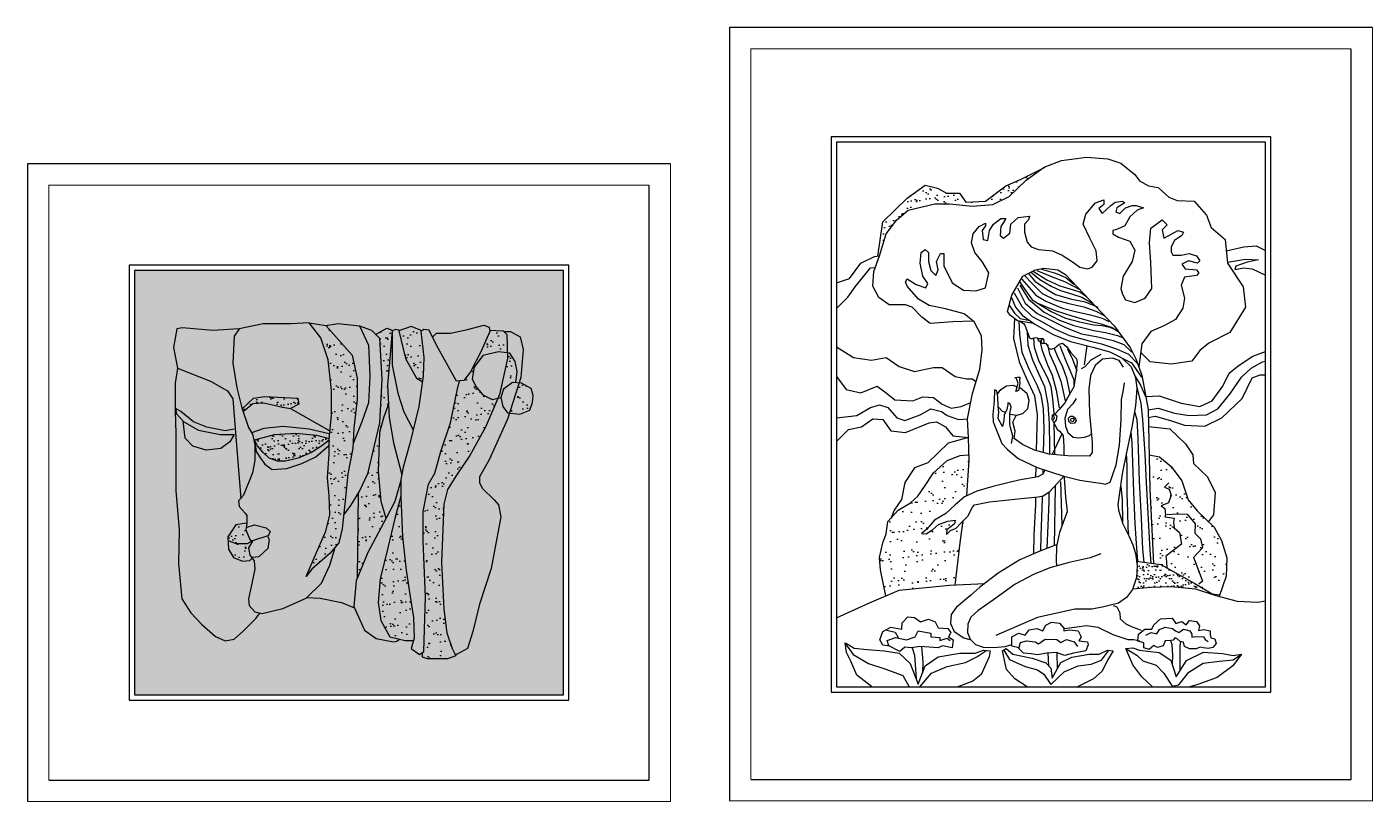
# Model space of a CAD drawing. Extents: x -66030 to 95157, y -13132 to 45879.
# Drawn here: x -58789 to -57533, y 6355 to 7077 of the extents above; entities that cross this region are included whole.
import ezdxf

# ---------------------------------------------------------------- set-up
doc = ezdxf.new("R2010")
doc.units = 0
doc.header["$LTSCALE"] = 100
doc.header["$MEASUREMENT"] = 0
for name, color, linetype in [('3', 11, 'CONTINUOUS'), ('4', 121, 'CONTINUOUS'), ('6', 6, 'CONTINUOUS'), ('7', 105, 'CONTINUOUS')]:
    doc.layers.add(name, color=color, linetype=linetype)
pattern_1 = [(37.5, (-60287.439, 6297.259), (-0.50395, 15.41459), [0, -12.16, 0, -13.6, 0, -13]), (7.5, (-60287.439, 6297.259), (14.15821, 22.57717), [0, -6.56, 0, -10.96, 0, -4.2]), (327.5, (-60297.279, 6297.259), (24.913135, 0.04527), [0, -4, 0, -14.4, 0, -18.8]), (317.5, (-60297.279, 6297.26), (24.04901, 7.0214), [0, -2, 0, -9.44, 0, -10.8])]
pattern_2 = [(37.5, (-60287.4386, 6297.259), (-0.302368, 9.248754), [0, -7.296, 0, -8.16, 0, -7.8]), (7.5, (-60287.439, 6297.259), (8.49493, 13.5463), [0, -3.936, 0, -6.576, 0, -2.52]), (327.5, (-60293.3426, 6297.259), (14.94788, 0.027163), [0, -2.4, 0, -8.64, 0, -11.28]), (317.5, (-60293.343, 6297.259), (14.42941, 4.21284), [0, -1.2, 0, -5.664, 0, -6.48])]

msp = doc.modelspace()

# ---------------------------------------------------------------- hatches: boundary and pattern name
at = {"layer": '3'}
h = msp.add_hatch(dxfattribs=at)
h.set_pattern_fill('AR-SAND', color=256, scale=6.4, style=0)
h.set_pattern_definition([(37.5, (-58006.956, 5384.858), (-0.40316, 12.33167), [0, -9.728, 0, -10.88, 0, -10.4]), (7.5, (-58006.956, 5384.858), (11.32657, 18.06173), [0, -5.248, 0, -8.768, 0, -3.36]), (327.5, (-58014.828, 5384.858), (19.93051, 0.03622), [0, -3.2, 0, -11.52, 0, -15.04]), (317.5, (-58014.828, 5384.858), (19.23921, 5.61712), [0, -1.6, 0, -7.552, 0, -8.64])])
h.paths.add_polyline_path([(-57951.1, 6929.8), (-57967.8, 6917.6), (-57990.6, 6895.6), (-57995.4, 6863.5), (-57993.7, 6863.8), (-57987.6, 6884.2), (-57977.7, 6897.2), (-57967.1, 6906.3), (-57942, 6912.3), (-57928.3, 6912.3), (-57907, 6910.1), (-57888, 6911.6), (-57872.8, 6919.2), (-57856.8, 6934.4), (-57841.9, 6945.2), (-57862.1, 6935.1), (-57875.8, 6929), (-57894.8, 6914.6), (-57913.1, 6913.9), (-57919.2, 6922.2), (-57931.3, 6922.2), (-57939.7, 6926.8)])
h = msp.add_hatch(dxfattribs=at)
h.set_pattern_fill('AR-SAND', color=256, scale=4.8, style=0)
h.set_pattern_definition(pattern_2)
h.paths.add_polyline_path([(-58688.6, 6454.5), (-58288.6, 6454.5), (-58288.6, 6850.1), (-58688.6, 6850.1)])
h = msp.add_hatch(dxfattribs=at)
h.set_pattern_fill('AR-SAND', color=256, scale=8, style=0)
h.set_pattern_definition(pattern_1)
h.paths.add_polyline_path([(-58436, 6768.2), (-58425.6, 6749.6), (-58420.2, 6746.6), (-58419.4, 6751.7), (-58418.7, 6768.9), (-58421.5, 6793.1), (-58420.3, 6794), (-58430.5, 6797.9), (-58442.2, 6793.8)])
h.paths.add_polyline_path([(-58448.4, 6794.4), (-58453.2, 6796.5), (-58463.8, 6790.5), (-58460.2, 6786.9), (-58458.1, 6748.9), (-58460.2, 6708.2), (-58471.2, 6660.6), (-58478.8, 6644.7), (-58480.2, 6642.4), (-58480.9, 6563.6), (-58471.1, 6587.2), (-58454.1, 6619.1), (-58458.8, 6635), (-58461.5, 6662.7), (-58460.2, 6699.2), (-58456, 6713.7), (-58451.8, 6725.8), (-58452.6, 6743.4), (-58449.8, 6775.1)])
h.paths.add_polyline_path([(-58348.3, 6734.4), (-58349.8, 6731), (-58347.1, 6731.6), (-58344.6, 6739.4), (-58336.2, 6745.8), (-58332.9, 6745.6), (-58331.6, 6756.1), (-58333.6, 6765.2), (-58338.7, 6772.9), (-58340.9, 6773.2), (-58340.7, 6768.2)])
h.paths.add_polyline_path([(-58338.9, 6717.2), (-58329.1, 6716.2), (-58320, 6720), (-58317.4, 6727.1), (-58316.8, 6733.6), (-58318.7, 6740), (-58327.8, 6745.2), (-58329.9, 6745.3)])
h.paths.add_polyline_path([(-58508.8, 6656.9), (-58507.2, 6640), (-58506.5, 6622.4), (-58510.3, 6607), (-58518.8, 6587.1), (-58528.7, 6564.8), (-58523.4, 6571.7), (-58506.5, 6586.3), (-58498, 6596.3), (-58494.9, 6609.3), (-58491.9, 6638.5), (-58489.6, 6660.7), (-58485, 6684.5), (-58484.2, 6703), (-58481.1, 6729.8), (-58481.1, 6749.8), (-58485.7, 6771.3), (-58510.3, 6798.9), (-58525.7, 6801.2), (-58514.9, 6787.4), (-58508, 6766.7), (-58504.9, 6738.3), (-58504.9, 6715.2), (-58507.2, 6693), (-58507.2, 6679.2)])
h = msp.add_hatch(dxfattribs=at)
h.set_pattern_fill('AR-SAND', color=256, scale=8, style=0)
h.set_pattern_definition(pattern_1)
h.paths.add_polyline_path([(-58419.4, 6625.4), (-58419.4, 6597.8), (-58417.3, 6546), (-58418.7, 6495), (-58420.1, 6494.1), (-58420.1, 6489.5), (-58415.3, 6488.1), (-58396.6, 6488.1), (-58389, 6490.8), (-58392.5, 6497.7), (-58397.3, 6512.2), (-58400.1, 6534.3), (-58402.2, 6577.8), (-58400.1, 6632.3), (-58396.6, 6646.1), (-58388.3, 6659.2), (-58375.9, 6677.8), (-58361.4, 6704.1), (-58349.8, 6731), (-58354.9, 6729.7), (-58363.9, 6734.2), (-58370.4, 6742), (-58373.6, 6749.1), (-58371.7, 6760), (-58363.9, 6771), (-58349.1, 6774.2), (-58340.9, 6773.2), (-58341.4, 6790.3), (-58344.8, 6793.8), (-58357.5, 6794.5), (-58357.3, 6793.1), (-58365.6, 6774.4), (-58375.2, 6755.8), (-58381.4, 6747.5), (-58385.5, 6747.1), (-58387, 6741.3), (-58393.9, 6708.2), (-58402.8, 6681.3), (-58408.4, 6661.3), (-58414.6, 6650.9)])
h = msp.add_hatch(dxfattribs=at)
h.set_pattern_fill('AR-SAND', color=256, scale=4.8, style=0)
h.set_pattern_definition(pattern_2)
h.paths.add_polyline_path([(-58536.1, 6675.1), (-58523.7, 6680.6), (-58514, 6686.8), (-58507.2, 6691.9), (-58507.2, 6693.4), (-58518.8, 6696.5), (-58538.2, 6698.5), (-58558.2, 6697.2), (-58576.8, 6692.3), (-58574.1, 6686.8), (-58568.6, 6680.6), (-58563, 6675.1), (-58555.4, 6672.3), (-58547.8, 6672.3)])
h.paths.add_polyline_path([(-58567.3, 6732.5), (-58577.7, 6731.1), (-58588.3, 6721.2), (-58587.5, 6718.6), (-58578.4, 6726.2), (-58568, 6726.9), (-58550.7, 6722.8), (-58543.1, 6721.4), (-58535.5, 6725.6), (-58536.2, 6731.1)])
h = msp.add_hatch(dxfattribs=at)
h.set_pattern_fill('AR-SAND', color=256, scale=9.6, style=0)
h.set_pattern_definition([(37.5, (-58006.956, 5384.858), (-0.60474, 18.4975), [0, -14.592, 0, -16.32, 0, -15.6]), (7.5, (-58006.956, 5384.858), (16.98986, 27.0926), [0, -7.872, 0, -13.152, 0, -5.04]), (327.5, (-58018.764, 5384.858), (29.89576, 0.05433), [0, -4.8, 0, -17.28, 0, -22.56]), (317.5, (-58018.764, 5384.858), (28.8588, 8.4257), [0, -2.4, 0, -11.328, 0, -12.96])])
h.paths.add_polyline_path([(-57954.4, 6604.8), (-57950, 6608.7), (-57942.3, 6617.3), (-57931.8, 6623.5), (-57923.3, 6631.6), (-57914.5, 6639.1), (-57912.4, 6640.1), (-57912.3, 6640.3), (-57910.1, 6673), (-57910.3, 6678.4), (-57918.4, 6677.6), (-57930.6, 6673), (-57943.5, 6661.6), (-57951.9, 6648.7), (-57958, 6639.6), (-57964.8, 6633.5), (-57976.2, 6626.7), (-57986.1, 6616), (-57987.6, 6604.6), (-57990.7, 6596.3), (-57993.7, 6582.6), (-57992.9, 6571.2), (-57987.7, 6546.8), (-57975.3, 6552.1), (-57928.3, 6556.7), (-57923.2, 6556.9), (-57918.4, 6596.3), (-57915.6, 6616.9), (-57918.1, 6614.3), (-57922.3, 6609.9), (-57927.5, 6607.6), (-57931.3, 6603.9), (-57930.8, 6608.2), (-57926.9, 6611.5), (-57923.9, 6613.9), (-57923.3, 6617.3), (-57930.1, 6616.4), (-57938.6, 6613.4), (-57944.4, 6608.3), (-57950.3, 6604.7)])
h.paths.add_polyline_path([(-57674.8, 6598.5), (-57681.6, 6610.9), (-57697.4, 6626.2), (-57705.9, 6636.4), (-57711.6, 6653.9), (-57721.8, 6667.5), (-57732.5, 6676.5), (-57742.3, 6678.2), (-57741.7, 6646.3), (-57738, 6577.1), (-57737.9, 6576.8), (-57731.4, 6575.9), (-57699.7, 6558.4), (-57683.3, 6548.7), (-57676.3, 6547.7), (-57670.3, 6565.1), (-57669.7, 6582.1)])
h = msp.add_hatch(dxfattribs=at)
h.set_pattern_fill('AR-SAND', color=256, scale=8, style=0)
h.set_pattern_definition(pattern_1)
h.paths.add_polyline_path([(-58582.5, 6591.7), (-58578.7, 6597.8), (-58579, 6598), (-58583.2, 6595.5), (-58593.9, 6595.5), (-58601.5, 6598.4), (-58601, 6590.2), (-58596.2, 6582.6), (-58587.9, 6579.2), (-58581, 6579.8), (-58578.9, 6581.9), (-58581, 6584.8)])
h.paths.add_polyline_path([(-58584.8, 6608.5), (-58584.1, 6614.5), (-58594.1, 6613), (-58601.7, 6601.9), (-58601.5, 6598.4), (-58593.9, 6595.5), (-58583.2, 6595.5), (-58579, 6598), (-58581, 6599.3)])
h.paths.add_polyline_path([(-58458.8, 6523.9), (-58450.4, 6508.5), (-58436.2, 6505.2), (-58428.3, 6505.2), (-58427.7, 6507.4), (-58428.4, 6526.7), (-58431.8, 6548.1), (-58435.3, 6570.9), (-58438.7, 6601.9), (-58440.1, 6639.6), (-58445.9, 6618.8), (-58452.3, 6591.7), (-58459.4, 6562.6), (-58461.4, 6540.7)])
h = msp.add_hatch(dxfattribs=at)
h.set_pattern_fill('AR-SAND', color=256, scale=4, style=0)
h.set_pattern_definition([(37.5, (-57975.4654, 6304.839), (-0.25197, 7.707295), [0, -6.08, 0, -6.8, 0, -6.5]), (7.5, (-57975.465, 6304.839), (7.0791, 11.28858), [0, -3.28, 0, -5.48, 0, -2.1]), (327.5, (-57980.3854, 6304.839), (12.45657, 0.02264), [0, -2, 0, -7.2, 0, -9.4]), (317.5, (-57980.385, 6304.839), (12.0245, 3.5107), [0, -1, 0, -4.72, 0, -5.4])])
h.paths.add_polyline_path([(-57740.4, 6555), (-57721.8, 6555.5), (-57699.1, 6553.3), (-57679.9, 6547), (-57676.8, 6546.2), (-57676.3, 6547.7), (-57683.3, 6548.7), (-57699.7, 6558.4), (-57731.4, 6575.9), (-57753.9, 6579.2), (-57753.3, 6575.2), (-57754, 6564), (-57757.6, 6553.3)])

# ---------------------------------------------------------------- linework, layer by layer
for points in [[(-57906.5, 6803), (-57925.3, 6802.2), (-57946.6, 6800.7), (-57954.2, 6806.7), (-57963.3, 6815.9), (-57969.4, 6818.1), (-57984.6, 6818.1), (-57994.5, 6825), (-57999.8, 6835.6), (-57999, 6849.3), (-57993.7, 6863.7), (-57987.6, 6884.2), (-57977.7, 6897.2), (-57967.1, 6906.3), (-57942, 6912.3), (-57928.3, 6912.3), (-57907, 6910.1), (-57888, 6911.6), (-57872.8, 6919.2), (-57856.8, 6934.4), (-57840.1, 6946.5), (-57824.1, 6952.6), (-57800.6, 6955.7), (-57780.8, 6954.1), (-57768.6, 6950.3), (-57755.7, 6939.7), (-57751.2, 6933.6), (-57742.8, 6929.1), (-57733.7, 6927.5), (-57723.8, 6918.4), (-57716.2, 6915.4), (-57700.2, 6914.6), (-57688.8, 6901.7), (-57684.3, 6890.3), (-57671.3, 6878.9), (-57669, 6856.9), (-57654.6, 6834.8), (-57652.3, 6815.9), (-57666.8, 6792.3), (-57686.5, 6782.4), (-57694.9, 6775.6), (-57702.5, 6765.7), (-57721.5, 6762.7), (-57741.3, 6765), (-57750, 6773.7)], [(-57995.4, 6863.5), (-57990.6, 6895.6), (-57967.8, 6917.6), (-57951.1, 6929.8), (-57939.7, 6926.8), (-57931.3, 6922.2), (-57919.2, 6922.2), (-57913.1, 6913.9), (-57894.8, 6914.6), (-57875.8, 6929), (-57862.1, 6935.1), (-57839.3, 6946.5)], [(-57912.4, 6639.8), (-57912.3, 6640.3), (-57910.1, 6673), (-57910.8, 6694.3), (-57911.6, 6711.8), (-57907, 6735.3), (-57900.2, 6758.1), (-57897.9, 6776.3), (-57898.7, 6789.3), (-57905.5, 6802.2), (-57914.6, 6809.8), (-57932.1, 6814.3), (-57947.3, 6817.4), (-57957.2, 6823.5), (-57967.8, 6835.6), (-57969.4, 6839.4), (-57967.8, 6842.4), (-57959.5, 6837.1), (-57950.4, 6834.1), (-57948.8, 6837.9), (-57953.4, 6844.7), (-57955.7, 6856.9), (-57954.9, 6866.8), (-57951.1, 6869.8), (-57948.1, 6866.8), (-57948.1, 6858.4), (-57945.8, 6850), (-57941.2, 6845.5), (-57939, 6850.8), (-57940.5, 6858.4), (-57936.7, 6866), (-57933.6, 6866), (-57933.6, 6854.6), (-57926, 6838.6), (-57915.4, 6831.8), (-57904, 6831.1), (-57894.9, 6834.1), (-57891.8, 6847.8), (-57897.9, 6858.4), (-57904.7, 6866.8), (-57907.8, 6875.9), (-57906.3, 6884.2), (-57900.9, 6891.1), (-57894.9, 6894.1), (-57894.9, 6891.8), (-57897.9, 6887.3), (-57897.1, 6878.9), (-57892.6, 6878.2), (-57891.1, 6887.3), (-57887.3, 6893.4), (-57880.4, 6898.7), (-57875.8, 6898.7), (-57878.1, 6894.9), (-57880.4, 6891.1), (-57881.2, 6882.7), (-57878.1, 6880.4), (-57872, 6885), (-57871.3, 6893.4), (-57864.4, 6899.4), (-57853.8, 6900.9), (-57854.6, 6897.2), (-57858.4, 6893.4), (-57858.4, 6885.8), (-57856.1, 6876.6), (-57852.3, 6872.1), (-57845.4, 6869.8), (-57832.5, 6868.3), (-57823.4, 6864.5), (-57812.7, 6857.6), (-57806.7, 6853.1), (-57799.8, 6851.6), (-57795.3, 6853.1), (-57790.7, 6859.2), (-57791.5, 6868.3), (-57797.5, 6880.4), (-57803.6, 6893.4), (-57801.3, 6902.5), (-57792.2, 6913.1), (-57784.6, 6916.1), (-57784.6, 6911.6), (-57789.2, 6907.8), (-57786.1, 6903.2), (-57777.8, 6910.8), (-57774, 6913.9), (-57767.1, 6914.6), (-57764.8, 6913.1), (-57772.4, 6908.5), (-57773.2, 6904.7), (-57769.4, 6903.2), (-57764.1, 6908.5), (-57758, 6910.8), (-57754.2, 6910.8), (-57747.4, 6908.5), (-57753.4, 6906.3), (-57760.3, 6900.2), (-57764.8, 6891.8), (-57771.7, 6888.8), (-57776.2, 6887.3), (-57776.2, 6884.2), (-57770.9, 6881.2), (-57760.3, 6877.4), (-57755.7, 6869), (-57758, 6858.4), (-57766.4, 6844.7), (-57768.6, 6833.3), (-57767.1, 6828), (-57764.1, 6822.7), (-57755.7, 6820.4), (-57745.8, 6824.2), (-57739.8, 6833.3), (-57740.5, 6857.6), (-57742, 6875.9), (-57740.5, 6889.6), (-57729.9, 6897.2), (-57725.3, 6892.6), (-57729.9, 6888), (-57728.4, 6880.4), (-57723.8, 6882.7), (-57715.4, 6887.3), (-57710.1, 6885.8), (-57711.6, 6882.7), (-57718.5, 6878.2), (-57721.5, 6872.1), (-57721.5, 6867.5), (-57720, 6864.5), (-57712.4, 6864.5), (-57704.8, 6866), (-57697.9, 6863.7), (-57694.9, 6859.2), (-57697.2, 6856.9), (-57705.5, 6859.2), (-57711.6, 6856.1), (-57708.6, 6851.6), (-57697.9, 6850.8), (-57695.7, 6847.8), (-57697.9, 6845.5), (-57709.3, 6844), (-57712.4, 6836.4), (-57709.3, 6824.2), (-57710.9, 6815.1), (-57717.7, 6804.5), (-57728.4, 6798.4), (-57740.5, 6793.1), (-57748.9, 6781.7), (-57751.9, 6760.4)], [(-57670.2, 6868.3), (-57653.8, 6872.2), (-57642.4, 6873), (-57633.8, 6868.7)], [(-58033.8, 6838.6), (-58021.8, 6842.6), (-58011.2, 6857), (-57998.3, 6863.1), (-57993.7, 6863.8)], [(-57669.1, 6857.8), (-57652.3, 6860.8), (-57640.2, 6860.1)], [(-57640.2, 6860.1), (-57650.8, 6857.8), (-57661.4, 6854), (-57662.2, 6850.9), (-57653.8, 6852.5), (-57646.2, 6851.7), (-57633.8, 6845.9)], [(-58033.8, 6814.7), (-58023.4, 6825.1), (-58016.5, 6835), (-58002.1, 6852.5), (-57997.7, 6852.9)], [(-57850.1, 6800.8), (-57864.9, 6803.2), (-57871.6, 6808.1), (-57874.4, 6811.8), (-57870.4, 6827.2), (-57859.9, 6844.7), (-57848.3, 6850.8), (-57840.3, 6852.3), (-57827.4, 6850.8), (-57820.3, 6846.5), (-57774.9, 6798.6), (-57759.6, 6777.8), (-57754.6, 6767.8), (-57749, 6752.4), (-57743.2, 6720.5), (-57741.7, 6646.3), (-57738, 6577.1), (-57737.9, 6576.8)], [(-57858.2, 6845.1), (-57851.6, 6838.2), (-57842, 6828.6), (-57830, 6822.8), (-57817.2, 6819.3), (-57803, 6816.2), (-57791.8, 6812.3), (-57784, 6808.1)], [(-57855.1, 6847.5), (-57848.9, 6840.1), (-57837.3, 6832.4), (-57829.6, 6827.8), (-57814.5, 6823.5), (-57803, 6821.2), (-57794.1, 6817.7), (-57790.2, 6815.8)], [(-57852.8, 6849), (-57844.3, 6841.7), (-57833.5, 6835.5), (-57825, 6831.6), (-57813.8, 6828.2), (-57804.9, 6825.1), (-57795.2, 6819.7)], [(-57850.5, 6849.4), (-57837.7, 6841.3), (-57825.4, 6835.9), (-57806.8, 6830.1), (-57800.6, 6825.9)], [(-57847, 6850.2), (-57832.7, 6844.1), (-57821.1, 6839.8), (-57806.8, 6832.5)], [(-57842.7, 6851.4), (-57829.6, 6847.5), (-57819.9, 6843.7), (-57812.6, 6837.5)], [(-57865.1, 6834), (-57857.8, 6819.7), (-57846.6, 6810), (-57833.9, 6803.9), (-57820.3, 6796.9), (-57805.3, 6791.1), (-57790.2, 6788.4), (-57775.9, 6784.9), (-57765.9, 6781.1), (-57758.2, 6774.1)], [(-57863.2, 6839.4), (-57851.2, 6822.8), (-57833.5, 6812), (-57820.3, 6805.8), (-57807.2, 6802.3), (-57794.1, 6799.6), (-57786.4, 6798.8), (-57779, 6797.3), (-57772.1, 6794.2)], [(-57862.8, 6836.3), (-57854.7, 6823.5), (-57840, 6811.2), (-57825.7, 6803.9), (-57812.6, 6798.8), (-57793.7, 6794.2), (-57782.9, 6792.3), (-57771.7, 6789.6), (-57766.3, 6787.3)], [(-57860.9, 6842.1), (-57854.3, 6834.7), (-57847.8, 6827), (-57838.5, 6821.6), (-57823, 6815), (-57809.5, 6811.6), (-57796.8, 6808.9), (-57786, 6805.8), (-57779.8, 6802.7)], [(-57870.6, 6825), (-57866.9, 6815.8), (-57860.5, 6808.4), (-57848.8, 6800.1), (-57831.6, 6790.3), (-57815.7, 6783.8), (-57794.8, 6778.6), (-57778.8, 6774.3), (-57758.6, 6763.9), (-57749.4, 6750.7)], [(-57868.2, 6829.3), (-57860.9, 6816.6), (-57851.2, 6807.3), (-57840.8, 6801.5), (-57830.4, 6795.8), (-57816.5, 6789.6), (-57798.3, 6784.6), (-57786.7, 6781.9), (-57772.5, 6777.2), (-57761.6, 6772.2), (-57753.1, 6763.3)], [(-57845.4, 6819.3), (-57830, 6812.7), (-57814.2, 6807.7), (-57796, 6802.7), (-57787.1, 6800.4), (-57776.7, 6796.9), (-57770.9, 6793)], [(-57872.9, 6817.7), (-57867.8, 6810.4), (-57862.4, 6805.4), (-57853.6, 6803.5)], [(-58591, 6795.8), (-58615.5, 6794.3), (-58644, 6796.6), (-58649.3, 6795.8), (-58652.4, 6778.2), (-58648.6, 6759), (-58650.9, 6745.2), (-58650.9, 6719.1), (-58650.1, 6698.4), (-58650.1, 6667.7), (-58650.1, 6644.6), (-58647, 6608.5), (-58647.8, 6577.1), (-58644.7, 6544.1), (-58636.3, 6531), (-58626.3, 6520.3), (-58613.2, 6508.8), (-58604, 6504.9), (-58595.6, 6506.5), (-58587.1, 6514.1), (-58575.6, 6525.7), (-58571.8, 6530.8)], [(-58525.7, 6801.2), (-58510.3, 6798.9), (-58485.7, 6771.3), (-58481.1, 6749.8), (-58481.1, 6729.8), (-58484.2, 6703), (-58485, 6684.5), (-58489.6, 6660.7), (-58491.9, 6638.5), (-58494.9, 6609.3), (-58498, 6596.3), (-58506.5, 6586.3), (-58523.4, 6571.7), (-58528.7, 6564.8), (-58518.8, 6587.1), (-58510.3, 6607), (-58506.5, 6622.4), (-58507.2, 6640), (-58508.8, 6656.9), (-58507.2, 6679.2), (-58507.2, 6693), (-58504.9, 6715.2), (-58504.9, 6738.3), (-58508, 6766.7), (-58514.9, 6787.4), (-58525.7, 6801.2), (-58542.6, 6800.4), (-58568.7, 6800.4), (-58591, 6795.8), (-58595.6, 6788.9), (-58597.1, 6763.6), (-58593.3, 6740.6), (-58588.7, 6722.1), (-58582.5, 6703.7), (-58578.7, 6697.6), (-58576.4, 6687.6), (-58576.4, 6673), (-58578.7, 6661.5), (-58587.1, 6640.8), (-58591.7, 6635.4), (-58591, 6630), (-58585.6, 6623.9), (-58584, 6621.6), (-58584, 6614.7), (-58584.8, 6608.5), (-58581, 6599.3), (-58578.7, 6597.8), (-58582.5, 6591.7), (-58581, 6584.8), (-58577.1, 6579.4), (-58576.4, 6571.7), (-58580.2, 6554.1), (-58582.5, 6544.1), (-58581.7, 6537.9), (-58576.4, 6531.8), (-58569.5, 6530.3), (-58550.3, 6534.9), (-58528.7, 6544.8), (-58514.2, 6558.7), (-58506.5, 6575.5), (-58501.6, 6592)], [(-58510.3, 6798.9), (-58498.8, 6800.7), (-58478.8, 6798.6), (-58470.5, 6780.6), (-58469.1, 6751.7), (-58470.5, 6726.8), (-58476.7, 6708.9), (-58484.8, 6688.7)], [(-58478.8, 6798.6), (-58467.7, 6794.4), (-58460.2, 6786.9), (-58458.1, 6748.9), (-58460.2, 6708.2), (-58471.2, 6660.6), (-58478.8, 6644.7), (-58487.1, 6630.9), (-58493.3, 6622.6)], [(-58463.8, 6790.5), (-58453.2, 6796.5), (-58448.4, 6794.4), (-58449.8, 6775.1), (-58452.6, 6743.4), (-58451.2, 6713), (-58447, 6689.6), (-58439.3, 6659.6)], [(-58441.1, 6794.2), (-58445, 6795.1), (-58448.4, 6793.8), (-58448.4, 6762), (-58442.9, 6735.8), (-58437.4, 6718.5), (-58428.8, 6701.5)], [(-58420.3, 6794), (-58430.5, 6797.9), (-58442.2, 6793.8), (-58436, 6768.2), (-58425.6, 6749.6), (-58420.2, 6746.6)], [(-58410.7, 6788), (-58407, 6791.7), (-58393.9, 6791.7), (-58378, 6795.1), (-58362.8, 6799.3), (-58358, 6797.2), (-58357.3, 6793.1), (-58365.6, 6774.4), (-58375.2, 6755.8), (-58381.4, 6747.5), (-58388.3, 6746.8), (-58407, 6780.6), (-58413.9, 6794.4), (-58418.7, 6795.1), (-58421.5, 6793.1), (-58418.7, 6768.9), (-58419.4, 6751.7), (-58423.6, 6723.4), (-58431.8, 6688.9), (-58438.1, 6666.8), (-58440.1, 6655.1), (-58440.1, 6639.2), (-58438.7, 6601.9), (-58435.3, 6570.9), (-58431.8, 6548.1), (-58428.4, 6526.7), (-58427.7, 6507.4), (-58430.5, 6497.7), (-58422.9, 6492.2), (-58418.7, 6495), (-58417.3, 6546), (-58419.4, 6597.8), (-58419.4, 6625.4), (-58414.6, 6650.9), (-58408.4, 6661.3), (-58402.8, 6681.3), (-58393.9, 6708.2), (-58387, 6741.3), (-58385.5, 6747.1)], [(-58357.5, 6794.5), (-58344.8, 6793.8), (-58341.4, 6790.3), (-58340.7, 6768.2), (-58348.3, 6734.4), (-58361.4, 6704.1), (-58375.9, 6677.8), (-58388.3, 6659.2), (-58396.6, 6646.1), (-58400.1, 6632.3), (-58402.2, 6577.8), (-58400.1, 6534.3), (-58397.3, 6512.2), (-58392.5, 6497.7), (-58389, 6490.8), (-58396.6, 6488.1), (-58415.3, 6488.1), (-58420.1, 6489.5), (-58420.1, 6494.1)], [(-57867.7, 6805.3), (-57868.8, 6786.6), (-57863.5, 6764.9), (-57856.9, 6750.2), (-57849.1, 6733.3), (-57846.7, 6715.8), (-57847.5, 6682.2)], [(-57863.7, 6803), (-57863.2, 6790.7), (-57860.9, 6774.1), (-57854, 6757.9), (-57847, 6743.6), (-57843.1, 6734.3), (-57841.2, 6721.6), (-57840.4, 6702.3), (-57841, 6680.4)], [(-57862.9, 6803), (-57859.5, 6800.7), (-57858.2, 6799.3), (-57853.8, 6787.2), (-57851.9, 6786.3), (-57849.3, 6787.2), (-57847.1, 6787.7), (-57846.4, 6786.9), (-57845.8, 6784.7), (-57843.2, 6784.6), (-57842.5, 6782.7), (-57841.5, 6782.1), (-57839.5, 6782.4), (-57838.5, 6782.1), (-57837, 6779.9), (-57836.1, 6777.6), (-57834, 6776.8), (-57830.6, 6777.6), (-57826, 6781.4), (-57823, 6782.5), (-57819, 6779), (-57815.5, 6773.9), (-57810, 6767.8), (-57809.2, 6764.2), (-57810.2, 6755.5), (-57812.4, 6741.8), (-57818.3, 6731.4), (-57820.9, 6726.9), (-57826.1, 6720.4), (-57830.6, 6715.9), (-57831.6, 6715.2), (-57832.6, 6715.2), (-57832.9, 6711.3), (-57832.3, 6710.7), (-57830.3, 6706.1), (-57828, 6702.2), (-57825.8, 6700.3), (-57822.5, 6696.4), (-57821.9, 6686), (-57821.8, 6677.8)], [(-58344.1, 6793.1), (-58337.9, 6793.1), (-58329, 6788.2), (-58326.2, 6776.5), (-58328.3, 6750.3), (-58340.7, 6711.6), (-58358, 6673.7), (-58366.9, 6657.8), (-58366.9, 6652.3), (-58364.2, 6646.8), (-58353.1, 6636.4), (-58349, 6631.6), (-58346.9, 6620.6), (-58355.9, 6572.3), (-58366.9, 6539.1), (-58373.2, 6513.6), (-58378, 6497.7), (-58388.3, 6492.2), (-58389.7, 6492.2)], [(-57855.9, 6793.4), (-57855.5, 6780.6), (-57850.9, 6766.7), (-57845.1, 6753.6), (-57839.7, 6742), (-57836.6, 6725.4), (-57835.4, 6707.3), (-57835, 6685.3), (-57835.1, 6678.8)], [(-57850.2, 6786.9), (-57849.3, 6778.7), (-57845.1, 6765.6), (-57837, 6750.1), (-57833.9, 6742), (-57832.3, 6730.5), (-57831.2, 6716.9), (-57831.2, 6715.5)], [(-57846.1, 6785.9), (-57845.2, 6786.7), (-57841.1, 6786.7), (-57840.3, 6784.7), (-57840.3, 6782.3)], [(-57844.3, 6784.6), (-57842.4, 6776.4), (-57837, 6762.1), (-57832.7, 6752.4), (-57828.9, 6738.6), (-57826.2, 6722)], [(-57841.1, 6786.7), (-57843.2, 6784.6)], [(-58332.9, 6745.6), (-58331.6, 6756.1), (-58333.6, 6765.2), (-58338.7, 6772.9), (-58349.1, 6774.2), (-58363.9, 6771), (-58371.7, 6760), (-58373.6, 6749.1), (-58370.4, 6742), (-58363.9, 6734.2), (-58354.9, 6729.7), (-58347.1, 6731.6)], [(-58033.8, 6778.8), (-58018, 6768.9), (-58001.3, 6766.6), (-57987.6, 6768.9), (-57975.5, 6760.5), (-57961, 6756), (-57943.5, 6759.8), (-57935.2, 6759.8), (-57923, 6751.4), (-57912.3, 6749.1), (-57907, 6749.1), (-57903.7, 6746.3)], [(-57837, 6781), (-57835, 6772.5), (-57830, 6760.9), (-57824.6, 6747), (-57820.4, 6728.5)], [(-57830.8, 6777.5), (-57828.1, 6770.6), (-57823.1, 6760.2), (-57819.2, 6750.1), (-57816.1, 6734.7)], [(-57825.4, 6780.2), (-57823.1, 6773.7), (-57819.2, 6764.4), (-57816.1, 6757.1), (-57812.6, 6748.2), (-57812.3, 6743.2)], [(-57818.4, 6777.1), (-57813.8, 6767.5), (-57809.6, 6756.7)], [(-57805.3, 6758.7), (-57802, 6760.6), (-57796.2, 6766.8), (-57786.8, 6772)], [(-57800.4, 6779.8), (-57802.7, 6762.2)], [(-57745.4, 6732.5), (-57732.9, 6733.2), (-57712.4, 6726.3), (-57694.9, 6723.3), (-57683.5, 6728.6), (-57673.6, 6742.3), (-57667.5, 6754.5), (-57659.2, 6761.3), (-57645.5, 6770.4), (-57633.8, 6774.5)], [(-58648.6, 6759), (-58617.8, 6747), (-58601.9, 6738), (-58597, 6730.4), (-58594.3, 6695.1), (-58589.4, 6637.1)], [(-57767.4, 6768.4), (-57758.9, 6760.3), (-57755, 6750.5), (-57753.6, 6740), (-57755, 6723.9), (-57758.2, 6704), (-57763.4, 6680.5), (-57767.3, 6660.5), (-57770.1, 6640.8), (-57771.5, 6632.1), (-57770.8, 6626.8), (-57766.6, 6613.8), (-57761, 6602.9), (-57757.5, 6594.5), (-57755, 6586.4), (-57753.3, 6575.2), (-57754, 6564), (-57757.8, 6552.8), (-57763.4, 6545.4), (-57770.8, 6540.1), (-57784.5, 6536.6), (-57795.7, 6534.5), (-57811.5, 6534.5), (-57846.3, 6526.7), (-57866, 6518.3), (-57885.3, 6509.9)], [(-57766, 6759.9), (-57770.2, 6766.2), (-57776.5, 6768.3), (-57785.6, 6767.6), (-57792.6, 6761.6), (-57796.9, 6752.2), (-57798.6, 6739.5), (-57797.9, 6716.7), (-57795.5, 6689.7), (-57795.5, 6680.6), (-57797.9, 6677.1), (-57817.9, 6677.4), (-57821.8, 6677.8)], [(-57743.2, 6720.2), (-57733.7, 6721.8), (-57718.5, 6717.2), (-57704.8, 6715), (-57688.8, 6715.7), (-57678.2, 6721), (-57666.8, 6734.7), (-57656.1, 6750.7), (-57647, 6759), (-57636.4, 6765.1), (-57633.8, 6765.6)], [(-58347.1, 6731.6), (-58345.2, 6723.3), (-58340.7, 6717.4), (-58329.1, 6716.2), (-58320, 6720), (-58317.4, 6727.1), (-58316.8, 6733.6), (-58318.7, 6740), (-58327.8, 6745.2), (-58336.2, 6745.8), (-58344.6, 6739.4), (-58347.1, 6731.6)], [(-58033.8, 6751.2), (-58024.9, 6739.3), (-58011.2, 6736.2), (-57996, 6742.3), (-57987.6, 6736.2), (-57979.3, 6729.4), (-57962.5, 6728.6), (-57953.4, 6732.4), (-57943.5, 6731.7), (-57935.2, 6725.6), (-57926.8, 6721.8), (-57917.7, 6723.3), (-57908.6, 6727)], [(-57821.7, 6658.5), (-57807, 6654.6), (-57792.3, 6652.5), (-57787.4, 6651.8), (-57782.8, 6650.8), (-57778.6, 6652.9), (-57773, 6669), (-57769.8, 6687.3), (-57768.4, 6711.1), (-57768.1, 6729.7), (-57766.3, 6737.1), (-57765.3, 6745.5)], [(-57755.4, 6752), (-57750.4, 6743.1), (-57745.7, 6732.7)], [(-57743, 6713.1), (-57736.7, 6714.2), (-57722.3, 6710.4), (-57709.3, 6705.8), (-57690.3, 6705.1), (-57674.4, 6712.7), (-57655.4, 6730.9), (-57646.2, 6749.9), (-57638.6, 6752.9), (-57633.8, 6752.9)], [(-58588.3, 6721.2), (-58577.7, 6731.1), (-58567.3, 6732.5), (-58536.2, 6731.1), (-58535.5, 6725.6), (-58543.1, 6721.4), (-58506.5, 6700.5)], [(-57870.6, 6688.7), (-57869.5, 6695.7), (-57871.6, 6703.8), (-57872, 6706.9), (-57872.3, 6716.7), (-57870.9, 6722.7), (-57872, 6726.2), (-57874.1, 6726.9), (-57874.1, 6725.2), (-57874.8, 6720.6), (-57877.3, 6715.3), (-57877.6, 6710.4), (-57879, 6704.8), (-57882.9, 6712.2), (-57882.5, 6718.1), (-57882.9, 6723.4), (-57883.2, 6732.2), (-57884.3, 6737.8), (-57886.4, 6738.8), (-57886.7, 6728.3), (-57888.1, 6716), (-57887.8, 6709), (-57879.7, 6688.7), (-57874.4, 6683.1), (-57864.3, 6675), (-57846.8, 6666.4), (-57821.7, 6658.5)], [(-57884, 6734.6), (-57880.7, 6739.2), (-57875.2, 6742.7), (-57869.3, 6743.1), (-57865.4, 6741.8)], [(-57863.5, 6741.2), (-57862.2, 6740.8), (-57856.3, 6735.9), (-57854.4, 6729.1), (-57855.7, 6721), (-57860.2, 6716.4), (-57865.8, 6714.8), (-57871.6, 6715.8), (-57872.3, 6716.1)], [(-57753.8, 6741.2), (-57750, 6726.2), (-57748.4, 6711.1), (-57746.1, 6679.1), (-57745, 6652.4), (-57741.5, 6589.5), (-57740.7, 6577.2)], [(-58595.7, 6702.1), (-58604, 6700.7), (-58621.2, 6704.1), (-58633.7, 6709), (-58645.5, 6718.6), (-58650.3, 6721.4), (-58649.6, 6716.6), (-58642.7, 6709), (-58628.9, 6701.4), (-58608.8, 6697.2), (-58595.7, 6697.2), (-58599.8, 6690.3), (-58608.1, 6684.1), (-58621.9, 6682.7), (-58634.4, 6686.2), (-58641.3, 6693.8), (-58643.4, 6709.7)], [(-58587.4, 6718.6), (-58578.4, 6726.2), (-58568, 6726.9), (-58550.7, 6722.8), (-58543.1, 6721.4)], [(-58451.9, 6725.4), (-58456, 6713.7), (-58460.2, 6699.2), (-58461.5, 6662.7), (-58458.8, 6635), (-58454.1, 6619.1)], [(-58033.8, 6712.8), (-58015, 6715), (-58002.1, 6722.5), (-57993.7, 6724.8), (-57986.1, 6722.5), (-57977.7, 6712.7), (-57970.1, 6710.4), (-57955.7, 6715.7), (-57945.8, 6721), (-57935.9, 6718.7), (-57930.6, 6715), (-57920, 6711.2), (-57911.6, 6711.7)], [(-57876.2, 6717.6), (-57879.1, 6718.7), (-57882.8, 6722.7)], [(-57810.2, 6730.8), (-57813.4, 6725.9), (-57818.3, 6720.4), (-57820.9, 6712), (-57820.2, 6705.1), (-57818, 6699), (-57813.1, 6694.7), (-57808.2, 6694.1), (-57802.4, 6694.7), (-57797.8, 6696.4), (-57795.9, 6698.3)], [(-57755.8, 6718.8), (-57753.8, 6711.1), (-57752.7, 6693.4), (-57751.5, 6653.6), (-57749.6, 6618.9), (-57748.4, 6590.3), (-57747, 6578.2)], [(-58034, 6690.6), (-58022.6, 6702), (-58010.4, 6704.3), (-57999.8, 6711.9), (-57990.7, 6711.2), (-57983.1, 6700.5), (-57969.4, 6699), (-57947.3, 6708.1), (-57940.5, 6708.9), (-57932.1, 6704.3), (-57925.3, 6696), (-57910.8, 6694.3), (-57929.8, 6689.1)], [(-57821.8, 6677.8), (-57835.5, 6678.8), (-57849.2, 6682.7), (-57860.4, 6688), (-57868.1, 6693.6), (-57867.1, 6700.2), (-57869.2, 6708.7), (-57866.2, 6714.9)], [(-57831.6, 6715.2), (-57830.9, 6713.5), (-57831.5, 6711.2), (-57832.1, 6710.6)], [(-57830.3, 6716.2), (-57828.4, 6714.7), (-57829, 6710.7), (-57831.2, 6708.2)], [(-57831, 6707.8), (-57830.5, 6678.5)], [(-57815.5, 6714.2), (-57813.5, 6714.3), (-57811.1, 6712.9), (-57810.3, 6710.4), (-57811.8, 6707.9), (-57815.2, 6707.4), (-57817, 6709.2), (-57817.3, 6712.3), (-57815.5, 6714.2)], [(-57814.9, 6712.1), (-57813.2, 6712.6), (-57812.1, 6711.1), (-57813.3, 6709.1), (-57814.9, 6709.7), (-57815.5, 6711), (-57814.9, 6712.1)], [(-58506.7, 6698.1), (-58507.1, 6697.9), (-58525.8, 6702.1), (-58550, 6704.8), (-58568, 6702.8), (-58579.5, 6698.9)], [(-58576.8, 6692.3), (-58558.2, 6697.2), (-58538.2, 6698.5), (-58518.8, 6696.5), (-58507.2, 6693.4)], [(-57823.8, 6698), (-57832.8, 6678.6)], [(-57759.3, 6699.5), (-57758.5, 6689.5), (-57757.3, 6662.1), (-57756.9, 6643.6), (-57755.4, 6614.2), (-57754.2, 6595.7), (-57753, 6579)], [(-57742.9, 6704.8), (-57722.9, 6702.6), (-57708.2, 6688.4), (-57701.4, 6678.2), (-57700.8, 6670.3), (-57687.8, 6657.9), (-57680.5, 6643.2), (-57682.2, 6622.3), (-57686.9, 6616)], [(-58507.2, 6691.9), (-58514, 6686.8), (-58523.7, 6680.6), (-58536.1, 6675.1), (-58547.8, 6672.3), (-58555.4, 6672.3), (-58563, 6675.1), (-58568.6, 6680.6), (-58574.1, 6686.8), (-58576.8, 6692.3), (-58575.1, 6681.5), (-58571.3, 6675.1), (-58567.2, 6669.6), (-58560.3, 6664.7), (-58546.5, 6665.4), (-58532.7, 6670.2), (-58519.5, 6676.5), (-58507.8, 6686.8)], [(-57929.8, 6689.1), (-57948.8, 6670.9), (-57961, 6666.3), (-57970.1, 6652.6), (-57973.2, 6636.7), (-57980, 6626.8), (-57983.1, 6618.5)], [(-57987.7, 6546.8), (-57992.9, 6571.2), (-57993.7, 6582.6), (-57990.7, 6596.3), (-57987.6, 6604.6), (-57986.1, 6616), (-57976.2, 6626.7), (-57964.8, 6633.5), (-57958, 6639.6), (-57951.9, 6648.7), (-57943.5, 6661.6), (-57930.6, 6673), (-57918.4, 6677.6), (-57910.8, 6678.3)], [(-57763.5, 6679.8), (-57763.1, 6667.9), (-57763.1, 6641.6), (-57762.3, 6625.8), (-57762, 6609.6), (-57761.6, 6604.2)], [(-57742.3, 6678.2), (-57732.5, 6676.5), (-57721.8, 6667.5), (-57711.6, 6653.9), (-57705.9, 6636.4), (-57697.4, 6626.2), (-57681.6, 6610.9), (-57674.8, 6598.5), (-57669.7, 6582.1), (-57670.3, 6565.1), (-57676.8, 6546.2)], [(-57839.6, 6664), (-57841.4, 6660.2), (-57846, 6657.9), (-57863.9, 6654.8), (-57887.9, 6648.6), (-57902.9, 6644.3), (-57914.5, 6639.1), (-57923.3, 6631.6), (-57931.8, 6623.5), (-57942.3, 6617.3), (-57950, 6608.7), (-57954.4, 6604.8), (-57950.3, 6604.7), (-57944.4, 6608.3), (-57938.6, 6613.4), (-57930.1, 6616.4), (-57923.3, 6617.3), (-57923.9, 6613.9), (-57926.9, 6611.5), (-57930.8, 6608.2), (-57931.3, 6603.9), (-57927.5, 6607.6), (-57922.3, 6609.9), (-57918.1, 6614.3), (-57911.3, 6621.2), (-57907.1, 6629.4), (-57905.1, 6631.6), (-57891.1, 6634.6), (-57861.6, 6637.5), (-57845.6, 6639.1), (-57841.1, 6640.1), (-57834.9, 6644), (-57821.6, 6658.6)], [(-57847.9, 6666.9), (-57848.1, 6657.7)], [(-57841.3, 6664.6), (-57841.4, 6660.2)], [(-57821.5, 6658.4), (-57821.5, 6656.9), (-57820.2, 6638.7), (-57818.9, 6628.3), (-57818.6, 6625.1), (-57821.2, 6618.6), (-57825.8, 6605.9), (-57828.7, 6592.9), (-57829, 6579.3), (-57828.7, 6574.7)], [(-58440.1, 6654.3), (-58445.9, 6634.9), (-58453.6, 6620), (-58471.1, 6587.2), (-58482, 6560.7), (-58484, 6536.8), (-58474.3, 6514.9), (-58463.3, 6507.2), (-58447.2, 6503.9), (-58444, 6504.6), (-58441.5, 6506.4)], [(-57835.7, 6643.5), (-57835.8, 6634.4), (-57837.7, 6590.9)], [(-57830, 6649.3), (-57830, 6648.2), (-57830.8, 6593.5)], [(-57825, 6653.3), (-57823.8, 6612.7)], [(-57768.5, 6649), (-57767.4, 6636.2), (-57767, 6616.2)], [(-57723.7, 6652.3), (-57728, 6648.2), (-57723.4, 6646.2), (-57721.7, 6640.6), (-57724, 6633.6), (-57731, 6630.6), (-57727.7, 6628.2), (-57727, 6622.2), (-57727.7, 6620.6), (-57719, 6619.2), (-57719.4, 6615.6), (-57718.7, 6610.2), (-57714, 6605.9), (-57712, 6594.9), (-57720, 6588.9), (-57726.7, 6583.9), (-57726, 6578.9), (-57725.7, 6572.2)], [(-58480.2, 6642.4), (-58480.9, 6563.6)], [(-58440.1, 6639.6), (-58445.9, 6618.8), (-58452.3, 6591.7), (-58459.4, 6562.6), (-58461.4, 6540.7), (-58458.8, 6523.9), (-58450.4, 6508.5), (-58436.2, 6505.2), (-58428.3, 6505.2)], [(-57848.1, 6638.9), (-57848.1, 6632.1), (-57849.8, 6603.3), (-57850.2, 6585.8)], [(-57841.9, 6639.9), (-57842, 6637.4), (-57843.1, 6602.7), (-57843.5, 6588.7)], [(-57725.7, 6622.6), (-57715.4, 6623.2), (-57706.7, 6622.9), (-57699.3, 6613.9), (-57699.7, 6605.2), (-57694.3, 6599.9), (-57692.3, 6591.5), (-57700.7, 6582.5), (-57699.3, 6578.9), (-57692.3, 6560.5), (-57696, 6557.8)], [(-58584.1, 6614.5), (-58594.1, 6613), (-58601.7, 6601.9), (-58601, 6590.2), (-58596.2, 6582.6), (-58587.9, 6579.2), (-58581, 6579.8), (-58578.2, 6582.6)], [(-58584.6, 6610.4), (-58576.8, 6613), (-58565.8, 6610.2), (-58562.3, 6606.8), (-58564.4, 6601.9), (-58563, 6599.2), (-58564.4, 6590.9), (-58572.7, 6583.3), (-58578.2, 6582.6)], [(-57923.2, 6556.9), (-57918.4, 6596.3), (-57915.6, 6617.1)], [(-58601.7, 6598.5), (-58593.9, 6595.5), (-58583.2, 6595.5), (-58578.2, 6598.5), (-58564, 6603)], [(-57828.5, 6594.4), (-57844.3, 6588.4), (-57862.9, 6580.4), (-57882.9, 6568.1), (-57900.1, 6554.8), (-57908.5, 6547.4), (-57922.2, 6535.8), (-57926.8, 6529.5), (-57927.5, 6521.1), (-57924, 6513.7), (-57915.2, 6507.7), (-57909.9, 6506)], [(-57787.4, 6586), (-57797.2, 6582.1), (-57816.9, 6577.9), (-57834.8, 6573), (-57850.2, 6566.7), (-57867.1, 6557.6), (-57887.4, 6543.2), (-57901.8, 6533), (-57908.5, 6527), (-57911.3, 6520.4), (-57911.7, 6512.7), (-57909.2, 6506.3), (-57904.3, 6501.4), (-57896.9, 6499), (-57887.4, 6498.6), (-57876.6, 6499.7), (-57870.3, 6501.6)], [(-57753.9, 6579.2), (-57731.4, 6575.9), (-57699.7, 6558.4), (-57683.3, 6548.7), (-57676.3, 6547.7)], [(-58033.8, 6526.2), (-58003, 6540.3), (-57975.3, 6552.1), (-57928.3, 6556.7), (-57895.5, 6558.3)], [(-57757.6, 6553.3), (-57740.4, 6555), (-57721.8, 6555.5), (-57699.1, 6553.3), (-57679.9, 6547), (-57660.1, 6542), (-57640.9, 6540.8), (-57633.8, 6542.2)], [(-58528.3, 6545.2), (-58515.6, 6544.6), (-58495.6, 6540.7), (-58483.5, 6535.7)], [(-57775.8, 6537.9), (-57772.3, 6536.5), (-57769.5, 6530.9), (-57769.1, 6525.3), (-57763.9, 6520.7), (-57757.9, 6517.9), (-57751.2, 6515.5), (-57749.5, 6514.8)], [(-57984.2, 6499.8), (-57990.6, 6500.7), (-57993.4, 6505.8), (-57990.6, 6513.7), (-57983.2, 6517.6), (-57973, 6515.9), (-57972.5, 6521.6), (-57967.4, 6527.3), (-57961.1, 6526.7), (-57955.5, 6522.7), (-57948.1, 6525), (-57941.9, 6522.7), (-57939.1, 6517.1), (-57930, 6516.5), (-57927.2, 6512.6), (-57929.5, 6508.6), (-57924.9, 6505.8), (-57926.1, 6498.4), (-57935.1, 6500.1), (-57939.1, 6498.4), (-57956, 6499.5), (-57964, 6498.4), (-57970.2, 6499), (-57974.7, 6495), (-57984.9, 6500.1), (-57986.6, 6505.2), (-57978.7, 6508), (-57968.5, 6505.8), (-57960.6, 6508.6), (-57957.7, 6514.3), (-57945.9, 6512), (-57945.9, 6508.6), (-57937.4, 6508), (-57937.4, 6505.2), (-57930.6, 6507.5), (-57927.8, 6505.2)], [(-57863.7, 6498.4), (-57870.3, 6500), (-57870.3, 6508.7), (-57863.7, 6512), (-57857.8, 6510.3), (-57854, 6515.2), (-57846.9, 6516.3), (-57841.5, 6514.1), (-57838.7, 6519.6), (-57833.3, 6522.3), (-57825.7, 6521.2), (-57821.9, 6516.8), (-57821.9, 6514.1), (-57816.5, 6515.2), (-57808.3, 6514.1), (-57805.6, 6508.7), (-57807.8, 6504.9), (-57799.6, 6503.8), (-57799.1, 6501.1), (-57801.3, 6495.7), (-57812.7, 6493.5), (-57820.8, 6491.3), (-57829, 6494), (-57837.7, 6493.5), (-57846.4, 6491.9), (-57852.3, 6492.9), (-57859.4, 6493.5), (-57863.7, 6497.8), (-57862.1, 6503.3), (-57856.7, 6504.9), (-57848.5, 6503.8), (-57845.3, 6502.2), (-57839.3, 6506.5), (-57828.4, 6506), (-57824.6, 6503.3), (-57819.2, 6506), (-57812.1, 6503.8), (-57808.9, 6499.5)], [(-57821.9, 6516.3), (-57821.1, 6516.5), (-57809.5, 6517.9), (-57800.7, 6519.3), (-57790.2, 6517.6), (-57776.1, 6510.9), (-57762.1, 6506), (-57756.5, 6506), (-57750.9, 6504.9)], [(-57722, 6505.3), (-57727.3, 6505), (-57729, 6500.2), (-57734.4, 6498.8), (-57737.8, 6500.5), (-57742.1, 6496.8), (-57747.2, 6498.5), (-57747.2, 6503), (-57752.6, 6504.7), (-57752, 6511.2), (-57746.3, 6515.8), (-57739.8, 6515.8), (-57737.8, 6519.7), (-57731.6, 6525.4), (-57720.8, 6525.9), (-57717.4, 6521.1), (-57711.8, 6522.8), (-57707.8, 6519.7), (-57704.4, 6523.7), (-57697.9, 6522.8), (-57695.3, 6518.9), (-57696.2, 6514.6), (-57691.1, 6515.5), (-57685.4, 6514.1), (-57685.4, 6510.9), (-57684.6, 6507.8), (-57680.9, 6506.7), (-57679.8, 6502.5), (-57682.9, 6498.8), (-57686.8, 6497.6), (-57691.9, 6498.2), (-57694.5, 6499.1), (-57698.4, 6497.4), (-57704.4, 6497.4), (-57709.2, 6499.6), (-57710.3, 6503.6), (-57713.2, 6504.2), (-57716.3, 6507), (-57718.3, 6507.8), (-57719.7, 6505.6), (-57722, 6505.3)], [(-57745.2, 6510.1), (-57740.4, 6512.6), (-57735, 6511.5), (-57732.4, 6515.5), (-57727.1, 6517.7), (-57720.5, 6516.3), (-57717.7, 6514.1), (-57714.6, 6512.6), (-57710.1, 6515.8), (-57704.1, 6514.1), (-57702.4, 6511.2), (-57702.4, 6508.4), (-57699.3, 6509), (-57691.4, 6508.7), (-57690, 6506.1), (-57687.1, 6504.2)], [(-57988.1, 6515), (-57979, 6512.9), (-57976, 6507.4)], [(-57722.4, 6505.3), (-57721.1, 6501.3), (-57720.5, 6491.1), (-57720.8, 6483.2)], [(-58001.3, 6462.2), (-58014.9, 6473), (-58020.6, 6486), (-58024.5, 6493.9), (-58025.7, 6502.9), (-58022.3, 6501.2), (-58017.3, 6497.9), (-58005.3, 6496.7), (-57989.4, 6495.6), (-57975.3, 6493.3), (-57965.1, 6483.7), (-57957.7, 6464.5), (-57951, 6481.5), (-57939.1, 6489.9), (-57918.7, 6493.3), (-57904.6, 6493.3), (-57896.6, 6496.2), (-57890.4, 6495.6), (-57891.5, 6489.9), (-57898.9, 6473.5), (-57906.8, 6467.3), (-57920.6, 6462.1)], [(-58025.5, 6502.1), (-58018.3, 6492.2), (-58004.1, 6483.7), (-57987.7, 6478.6), (-57971.9, 6472.4), (-57966.1, 6462.1)], [(-57963.3, 6498.5), (-57961.1, 6491.6), (-57959.4, 6469.6)], [(-57956.1, 6462.1), (-57945.3, 6474.7), (-57930.6, 6480.9), (-57913.6, 6484.8), (-57902.9, 6489.9), (-57894.4, 6495.6)], [(-57954.4, 6499.5), (-57953.2, 6485.4), (-57953.6, 6474.9)], [(-57856, 6462.1), (-57867.6, 6469.6), (-57875.2, 6478.3), (-57879, 6495.7), (-57875.7, 6497.8), (-57869.2, 6492.4), (-57851.2, 6488.6), (-57838.7, 6484.3), (-57833.9, 6479.4), (-57832.8, 6470.1), (-57824.6, 6484.8), (-57814.3, 6489.7), (-57798, 6492.4), (-57788.8, 6492.4), (-57781.1, 6496.2), (-57775.7, 6495.7), (-57781.1, 6487), (-57786, 6476.7), (-57794.2, 6469.6), (-57808.9, 6462)], [(-57877.9, 6496.2), (-57872.4, 6487.5), (-57857.8, 6481), (-57846.4, 6477.7), (-57840.4, 6473.9), (-57833.9, 6464.2), (-57821.4, 6476.1), (-57808.3, 6481.5), (-57796.4, 6483.2), (-57786.6, 6487), (-57780.1, 6495.7)], [(-57836.6, 6493.6), (-57836.1, 6481.6)], [(-57828.4, 6493.8), (-57828, 6478.7)], [(-57739.1, 6462.1), (-57748.9, 6471.3), (-57757.4, 6482.6), (-57763.9, 6497.6), (-57757.4, 6498.2), (-57751.1, 6496.2), (-57733, 6494), (-57722, 6486.9), (-57716.9, 6471.3), (-57707.2, 6486.6), (-57691.4, 6494.2), (-57673.8, 6493.1), (-57663.9, 6491.1), (-57656, 6492.3), (-57664.2, 6481.5), (-57678.6, 6470.7), (-57696.7, 6464.2), (-57704.1, 6462.1)], [(-57763.9, 6497.6), (-57753.4, 6491.1), (-57748, 6486.3), (-57735.6, 6482.1), (-57728.5, 6474.7), (-57720.8, 6462.5), (-57714.6, 6464), (-57705.2, 6475.6), (-57691.9, 6484.1), (-57676.6, 6486), (-57663.9, 6487.2), (-57656, 6492.3)], [(-57712.9, 6504.1), (-57713.5, 6500.2), (-57713.5, 6486.6), (-57713.5, 6476.7)]]:
    msp.add_lwpolyline(points, dxfattribs=at)
msp.add_lwpolyline([(-57866.7, 6737.3), (-57864.5, 6745), (-57866.1, 6749.9), (-57867.4, 6749.9), (-57863.8, 6750.9), (-57862.5, 6749.9), (-57863.2, 6748.6), (-57862.8, 6744.7), (-57864.1, 6738.2), (-57866.7, 6737.3)], close=True, dxfattribs=at)
at = {"layer": '4'}
for points in [[(-57533.8, 7076.7), (-58133.8, 7076.7), (-58133.8, 6355.6)], [(-58113.8, 6375.6), (-57553.8, 6375.6), (-57553.8, 7056.7)], [(-58188.6, 6949.6), (-58788.6, 6949.6), (-58788.6, 6355.1)], [(-58768.6, 6375.1), (-58208.6, 6375.1), (-58208.6, 6929.6)]]:
    msp.add_lwpolyline(points, dxfattribs=at)
for points in [[(-58038.8, 6457.1), (-57628.8, 6457.1), (-57628.8, 6974.7), (-58038.8, 6974.7)], [(-58693.6, 6449.5), (-58283.6, 6449.5), (-58283.6, 6855.1), (-58693.6, 6855.1)]]:
    msp.add_lwpolyline(points, close=True, dxfattribs=at)
at = {"layer": '6', "const_width": 1}
for points in [[(-58133.8, 6355.6), (-57533.8, 6355.6), (-57533.8, 7076.7)], [(-57553.8, 7056.7), (-58113.8, 7056.7), (-58113.8, 6375.6)], [(-58788.6, 6355.1), (-58188.6, 6355.1), (-58188.6, 6949.6)], [(-58208.6, 6929.6), (-58768.6, 6929.6), (-58768.6, 6375.1)]]:
    msp.add_lwpolyline(points, dxfattribs=at)
at = {"layer": '7'}
for points in [[(-58033.8, 6462.1), (-57633.8, 6462.1), (-57633.8, 6969.7), (-58033.8, 6969.7)], [(-58688.6, 6454.5), (-58288.6, 6454.5), (-58288.6, 6850.1), (-58688.6, 6850.1)]]:
    msp.add_lwpolyline(points, close=True, dxfattribs=at)

doc.saveas('drawing.dxf')
